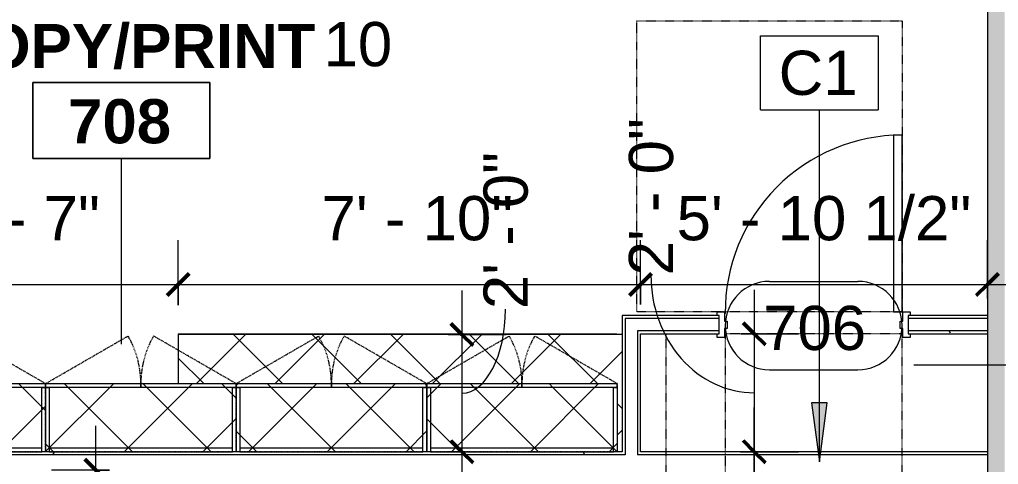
# Model space of a CAD drawing. Header units: inches. Extents: x 920 to 3122, y -545 to 2052.
# Drawn here: x 2003.9 to 2203.1, y 1540.5 to 1631.2 of the extents above; entities that cross this region are included whole.
import ezdxf

# ---------------------------------------------------------------- set-up
doc = ezdxf.new("R2010")
doc.units = ezdxf.units.IN
doc.header["$MEASUREMENT"] = 0
for name, pattern in [('Dash', [0.25, 0.125, -0.125]), ('Hidden', [0.28125, 0.1875, -0.09375]), ('MN - Dash 1_32_', [0.0625, 0.03125, -0.03125])]:
    doc.linetypes.add(name, pattern=pattern)
for name, color, linetype, lineweight in [('A-ANNO-DIMS', 211, 'Continuous', 9), ('A-ANNO-DIMS-96', 211, 'Continuous', 9), ('A-ANNO-KEYN', 231, 'Continuous', 9), ('A-AREA-IDEN', 2, 'Continuous', 9), ('A-DOOR', 31, 'Continuous', 13), ('A-DOOR-IDEN', 31, 'Continuous', 9), ('A-WALL', 113, 'Continuous', 13), ('A-WALL-PATT', 111, 'Continuous', 13), ('G-ANNO-SYMB', 111, 'Continuous', 9), ('I-WALL', 2, 'Continuous', 13), ('Q-CASE', 31, 'Continuous', 9), ('Q-CASE-HDLN', 31, 'Dash', 9)]:
    doc.layers.add(name, color=color, linetype=linetype, lineweight=lineweight)
doc.styles.add('Arial_1', font='arial.ttf', dxfattribs={"height": 9})
doc.styles.add('Swis721 Lt BT', font='swissl.ttf', dxfattribs={"height": 9})
doc.styles.add('Swis721 Lt BT_B', font='', dxfattribs={"height": 9})
doc.styles.get('Swis721 Lt BT_B').set_extended_font_data('Swis721 Lt BT', bold=True)
doc.dimstyles.new('OTJ_-_3_32__Linear__1_2__Tolerance', dxfattribs={"dimscale": 12, "dimtxt": 9.497835, "dimasz": 0.375, "dimexe": 0.75, "dimexo": 0.5, "dimgap": 0.5, "dimtad": 1, "dimdec": 1, "dimrnd": 0.5, "dimzin": 3, "dimdsep": 46, "dimlunit": 4, "dimtxsty": 'Swis721 Lt BT', "dimblk1": 'OBLIQUE', "dimblk2": 'OBLIQUE', "dimsah": 1, "dimcen": 0.09, "dimdle": 0.75, "dimazin": 0, "dimtfac": 1, "dimtdec": 4, "dimtix": 1, "dimtmove": 0, "dimatfit": 3, "dimfxl": 1, "dimtvp": 1, "dimfrac": 2, "dimtolj": 1, "dimtzin": 0, "dimarcsym": 2})
doc.dimstyles.new('OTJ_-_3_32__Linear__1_2__Tolerance_1', dxfattribs={"dimscale": 12, "dimtxt": 9.497835, "dimasz": 0.375, "dimexe": 0.75, "dimexo": 0.5, "dimgap": 0.5, "dimtad": 1, "dimdec": 1, "dimrnd": 0.5, "dimzin": 3, "dimdsep": 46, "dimlunit": 4, "dimtxsty": 'Swis721 Lt BT', "dimblk1": 'OBLIQUE', "dimblk2": 'OBLIQUE', "dimsah": 1, "dimcen": 0.09, "dimdle": 0.75, "dimazin": 0, "dimtfac": 1, "dimtdec": 4, "dimtix": 1, "dimtmove": 1, "dimatfit": 3, "dimfxl": 1, "dimtvp": 1, "dimfrac": 2, "dimtolj": 1, "dimtzin": 0, "dimarcsym": 2})
pattern_1 = [(0, (1071.391, 0), (30.72, 7.68), [1.267, -21.773, 1.267, -21.773, -122.88]), (0, (1071.391, 0), (30.72, 7.68), [-46.08, 1.267, -44.813, 1.267, -21.773, -53.76]), (0, (1071.391, 0), (30.72, 7.68), [-115.2, 1.267, -14.093, 1.267, -37.133]), (120, (1082.911, 3.84), (-22.011075, 22.7643), [1.267, -21.773, 1.267, -21.773, -122.88]), (120, (1082.911, 3.84), (-22.011075, 22.7643), [-46.08, 1.267, -44.813, 1.267, -21.773, -53.76]), (120, (1082.911, 3.84), (-22.011075, 22.7643), [-115.2, 1.267, -14.093, 1.267, -37.133]), (240, (1086.751, 19.2), (-8.708925, -30.4443), [1.267, -21.773, 1.267, -21.773, -122.88]), (240, (1086.751, 19.2), (-8.708925, -30.4443), [-46.08, 1.267, -44.813, 1.267, -21.773, -53.76]), (240, (1086.751, 19.2), (-8.708925, -30.4443), [-115.2, 1.267, -14.093, 1.267, -37.133])]
pattern_2 = [(225, (1020.207, 1540.763), (8.01223, -8.01223), []), (315, (1020.207, 1540.763), (8.01223, 8.01223), [])]
pattern_3 = [(225, (978.573, 1540.763), (8.01223, -8.01223), []), (315, (978.573, 1540.763), (8.01223, 8.01223), [])]
pattern_4 = [(225, (1017.361, 1540.763), (8.01223, -8.01223), []), (315, (1017.361, 1540.763), (8.01223, 8.01223), [])]
pattern_5 = [(225, (939.784, 1540.763), (8.01223, -8.01223), []), (315, (939.784, 1540.763), (8.01223, 8.01223), [])]
pattern_6 = [(225, (1056.15, 1540.763), (8.01223, -8.01223), []), (315, (1056.15, 1540.763), (8.01223, 8.01223), [])]

# ---------------------------------------------------------------- blocks, each defined once
blk = doc.blocks.new('C-Counter Top - ADJ HEIGHT-7833610-Level 07 CONSTRUCTION')
at = {"layer": 'Q-CASE'}
h = blk.add_hatch(dxfattribs=at)
h.set_pattern_fill('FP_3', color=256, style=0, pattern_type=2)
h.set_pattern_definition([(45, (-1012.03, -1543), (-8.01223, 8.01223), []), (135, (-1012.03, -1543), (-8.01223, -8.01223), [])])
h.paths.add_polyline_path([(43.12, 0.13), (43.12, 24), (-47.26, 24), (-47.26, 14), (42.12, 14), (42.12, 0.13)], flags=0)
for p, q in [((43.12, 24), (-47.26, 24)), ((-47.26, 24), (-47.26, 14))]:
    blk.add_line(p, q, dxfattribs=at)
blk = doc.blocks.new('Door - Single - Solid Door-7801207-Level 07 CONSTRUCTION')
at = {"layer": 'A-DOOR', "linetype": 'MN - Dash 1_32_', "lineweight": 9}
for p, q in [((21.99, 49.79), (-14.01, 49.79)), ((-14.01, 49.79), (-14.01, 1.79)), ((21.99, 49.79), (33.99, 49.79)), ((21.99, 1.79), (21.99, 49.79)), ((33.99, 49.79), (33.99, 1.79)), ((-14.01, 1.79), (21.99, 1.79)), ((-14.01, -61.96), (-14.01, -2.71)), ((-14.01, -2.71), (39.99, -2.71)), ((39.99, -2.71), (39.99, -61.96)), ((39.99, -61.96), (-14.01, -61.96))]:
    blk.add_line(p, q, dxfattribs=at)
at = {"layer": 'A-DOOR', "lineweight": 9}
for p, q in [((-15.63, 2.54), (-14.13, 2.54)), ((-15.63, 1.79), (-15.63, 2.54)), ((-14.13, 2.54), (-14.13, 0.66)), ((22.12, 2.54), (23.62, 2.54)), ((22.12, 0.66), (22.12, 2.54)), ((23.62, 2.54), (23.62, 1.79)), ((-14.13, 0.66), (-13.63, 0.66)), ((-13.63, 0.66), (-13.63, -0.84)), ((21.62, 0.66), (22.12, 0.66)), ((21.62, -0.84), (21.62, 0.66)), ((-15.63, -2.71), (-15.63, -1.96)), ((-14.13, -0.84), (-14.13, -2.71)), ((-13.63, -0.84), (-14.13, -0.84)), ((22.12, -0.84), (21.62, -0.84)), ((22.12, -2.71), (22.12, -0.84)), ((23.62, -1.96), (23.62, -2.71)), ((-14.13, -2.71), (-15.63, -2.71)), ((23.62, -2.71), (22.12, -2.71))]:
    blk.add_line(p, q, dxfattribs=at)
at = {"layer": 'A-DOOR'}
for p, q in [((-12.26, -2.71), (-14.01, -2.71)), ((-14.01, -2.71), (-14.01, -38.71)), ((-12.26, -38.71), (-12.26, -2.71)), ((-14.01, -38.71), (-12.26, -38.71))]:
    blk.add_line(p, q, dxfattribs=at)
at = {"layer": 'A-DOOR', "lineweight": 9}
blk.add_arc((-14.01, -2.71), 36, 270, 0.5, dxfattribs=at)
blk = doc.blocks.new('CW Drawers - UB 34_5_h x 24_d - 1 Drawer-7832759-Level 07 CONSTRUCTION')
at = {"layer": 'Q-CASE'}
h = blk.add_hatch(dxfattribs=at)
h.set_pattern_fill('FP_6', color=256, style=0, pattern_type=2)
h.set_pattern_definition([(225, (1038.841, 1540.763), (8.01223, -8.01223), []), (315, (1038.841, 1540.763), (8.01223, 8.01223), [])])
h.paths.add_polyline_path([(2.78, -26.24), (2.78, -26.36), (20.63, -26.36), (20.63, -26.24), (16.18, -26.24)], flags=0)
for p, q in [((2.78, -26.24), (2.78, -26.36)), ((20.63, -26.36), (2.78, -26.36)), ((20.63, -26.36), (20.63, -26.24))]:
    blk.add_line(p, q, dxfattribs=at)
blk = doc.blocks.new('CW Drawers - UB 34_5_h x 24_d - 1 Drawer-7726522-Level 07 CONSTRUCTION')
at = {"layer": 'Q-CASE'}
h = blk.add_hatch(dxfattribs=at)
h.set_pattern_fill('FP_7', color=256, style=0, pattern_type=2)
h.set_pattern_definition([(225, (1056.841, 1540.763), (8.01223, -8.01223), []), (315, (1056.841, 1540.763), (8.01223, 8.01223), [])])
h.paths.add_polyline_path([(2.78, -26.24), (2.78, -26.36), (20.78, -26.36), (20.78, -26.24)], flags=0)
for p, q in [((2.78, -26.24), (2.78, -26.36)), ((20.78, -26.36), (2.78, -26.36)), ((20.78, -26.36), (20.78, -26.24))]:
    blk.add_line(p, q, dxfattribs=at)
blk = doc.blocks.new('CW Cupbd1 - UB 34_5_h x 24_d - 2 Doors - 1 Shelf-7832899-Level 07 CONSTRUCTION')
at = {"layer": 'Q-CASE'}
h = blk.add_hatch(dxfattribs=at)
h.set_pattern_fill('FP_8', color=256, style=0, pattern_type=2)
h.set_pattern_definition(pattern_2)
h.paths.add_polyline_path([(2, -26.24), (2, -26.36), (19.81, -26.36), (19.81, -26.24)], flags=0)
h = blk.add_hatch(dxfattribs=at)
h.set_pattern_fill('FP_8', color=256, style=0, pattern_type=2)
h.set_pattern_definition(pattern_2)
h.paths.add_polyline_path([(24.98, -26.24), (19.81, -26.24), (19.81, -26.36), (37.62, -26.36), (37.62, -26.24)], flags=0)
for p, q in [((2, -26.24), (2, -26.36)), ((19.81, -26.36), (2, -26.36)), ((19.81, -26.36), (19.81, -26.24)), ((19.81, -26.24), (19.81, -26.36)), ((37.62, -26.36), (19.81, -26.36)), ((37.62, -26.36), (37.62, -26.24))]:
    blk.add_line(p, q, dxfattribs=at)
blk = doc.blocks.new('CW Drawers - UB 34_5_h x 24_d - 4 Equal Drawers-7887534-Level 07 CONSTRUCTION')
at = {"layer": 'Q-CASE'}
h = blk.add_hatch(dxfattribs=at)
h.set_pattern_fill('FP_9', color=256, style=0, pattern_type=2)
h.set_pattern_definition([(225, (985.365, 1540.763), (8.01223, -8.01223), []), (315, (985.365, 1540.763), (8.01223, 8.01223), [])])
h.paths.add_polyline_path([(2.78, -26.24), (2.78, -26.36), (20.6, -26.36), (20.6, -26.24)], flags=0)
for p, q in [((2.78, -26.24), (2.78, -26.36)), ((20.6, -26.36), (2.78, -26.36)), ((20.6, -26.36), (20.6, -26.24))]:
    blk.add_line(p, q, dxfattribs=at)
blk = doc.blocks.new('CW Cupbd Ohead - 37_h x 13 7_8_d - 2 Doors - 1 Shelf-7874703-Level 07 CONSTRUCTION')
at = {"layer": 'Q-CASE'}
h = blk.add_hatch(dxfattribs=at)
h.set_pattern_fill('FP_10', color=256, style=0, pattern_type=2)
h.set_pattern_definition(pattern_3)
h.paths.add_polyline_path([(2, -2.36), (2, -15.45), (2.75, -15.45), (2.75, -2.36)], flags=0)
h = blk.add_hatch(dxfattribs=at)
h.set_pattern_fill('FP_10', color=256, style=0, pattern_type=2)
h.set_pattern_definition(pattern_3)
h.paths.add_polyline_path([(13.8, -2.36), (2.75, -2.36), (2.75, -3.11), (40.03, -3.11), (40.03, -2.36), (24.71, -2.36)], flags=0)
h = blk.add_hatch(dxfattribs=at)
h.set_pattern_fill('FP_10', color=256, style=0, pattern_type=2)
h.set_pattern_definition(pattern_3)
h.paths.add_polyline_path([(13.8, -3.11), (2.75, -3.11), (2.75, -15.45), (40.03, -15.45), (40.03, -3.11), (21.39, -3.11)], flags=0)
h = blk.add_hatch(dxfattribs=at)
h.set_pattern_fill('FP_10', color=256, style=0, pattern_type=2)
h.set_pattern_definition(pattern_3)
h.paths.add_polyline_path([(40.03, -2.36), (40.03, -15.45), (40.78, -15.45), (40.78, -2.36)], flags=0)
h = blk.add_hatch(dxfattribs=at)
h.set_pattern_fill('FP_10', color=256, style=0, pattern_type=2)
h.set_pattern_definition(pattern_3)
h.paths.add_polyline_path([(2, -15.45), (2, -16.24), (21.39, -16.24), (21.39, -15.45), (2.75, -15.45)], flags=0)
h = blk.add_hatch(dxfattribs=at)
h.set_pattern_fill('FP_10', color=256, style=0, pattern_type=2)
h.set_pattern_definition(pattern_3)
h.paths.add_polyline_path([(40.78, -15.45), (21.39, -15.45), (21.39, -16.24), (40.78, -16.24)], flags=0)
for p, q in [((2, -2.36), (2.75, -2.36)), ((2, -15.45), (2, -2.36)), ((2.75, -2.36), (2.75, -15.45)), ((40.03, -2.36), (2.75, -2.36)), ((2.75, -3.11), (40.03, -3.11)), ((40.03, -2.36), (40.78, -2.36)), ((40.03, -15.45), (40.03, -2.36)), ((40.78, -15.45), (40.78, -2.36)), ((2, -15.45), (21.39, -15.45)), ((2, -15.45), (2, -16.24)), ((2.75, -15.45), (2, -15.45)), ((21.39, -16.24), (21.39, -15.45)), ((21.39, -15.45), (40.78, -15.45)), ((21.39, -15.45), (21.39, -16.24)), ((40.78, -15.45), (40.03, -15.45)), ((40.78, -16.24), (40.78, -15.45)), ((21.39, -16.24), (2, -16.24)), ((40.78, -16.24), (21.39, -16.24))]:
    blk.add_line(p, q, dxfattribs=at)
at = {"layer": 'Q-CASE', "linetype": 'Hidden'}
for p, q in [((2, -16.24), (18.79, -25.93)), ((40.78, -16.24), (23.99, -25.93))]:
    blk.add_line(p, q, dxfattribs=at)
for centre, start, end in [((2, -16.24), 330, 0.5), ((40.78, -16.24), 179.5, 210)]:
    blk.add_arc(centre, 19.39, start, end, dxfattribs=at)
at = {"layer": 'Q-CASE-HDLN'}
for p, q in [((2, -16.24), (2, -2.36)), ((2, -2.36), (40.78, -2.36)), ((40.78, -2.36), (40.78, -16.24)), ((40.78, -16.24), (2, -16.24))]:
    blk.add_line(p, q, dxfattribs=at)
blk = doc.blocks.new('CW Cupbd Ohead - 37_h x 13 7_8_d - 2 Doors - 1 Shelf-V2-Level 07 CONSTRUCTION')
at = {"layer": 'Q-CASE'}
h = blk.add_hatch(dxfattribs=at)
h.set_pattern_fill('FP_11', color=256, style=0, pattern_type=2)
h.set_pattern_definition(pattern_4)
h.paths.add_polyline_path([(2, -2.36), (2, -15.45), (2.75, -15.45), (2.75, -2.36)], flags=0)
h = blk.add_hatch(dxfattribs=at)
h.set_pattern_fill('FP_11', color=256, style=0, pattern_type=2)
h.set_pattern_definition(pattern_4)
h.paths.add_polyline_path([(40.03, -2.36), (2.75, -2.36), (2.75, -3.11), (40.03, -3.11)], flags=0)
h = blk.add_hatch(dxfattribs=at)
h.set_pattern_fill('FP_11', color=256, style=0, pattern_type=2)
h.set_pattern_definition(pattern_4)
h.paths.add_polyline_path([(22.14, -3.11), (2.75, -3.11), (2.75, -15.45), (40.03, -15.45), (40.03, -3.11)], flags=0)
h = blk.add_hatch(dxfattribs=at)
h.set_pattern_fill('FP_11', color=256, style=0, pattern_type=2)
h.set_pattern_definition(pattern_4)
h.paths.add_polyline_path([(40.03, -2.36), (40.03, -15.45), (40.78, -15.45), (40.78, -2.36)], flags=0)
h = blk.add_hatch(dxfattribs=at)
h.set_pattern_fill('FP_11', color=256, style=0, pattern_type=2)
h.set_pattern_definition(pattern_4)
h.paths.add_polyline_path([(2, -15.45), (2, -16.24), (21.39, -16.24), (21.39, -15.45), (2.75, -15.45)], flags=0)
h = blk.add_hatch(dxfattribs=at)
h.set_pattern_fill('FP_11', color=256, style=0, pattern_type=2)
h.set_pattern_definition(pattern_4)
h.paths.add_polyline_path([(40.78, -15.45), (21.39, -15.45), (21.39, -16.24), (40.78, -16.24)], flags=0)
for p, q in [((2, -2.36), (2.75, -2.36)), ((2, -15.45), (2, -2.36)), ((2.75, -2.36), (2.75, -15.45)), ((40.03, -2.36), (2.75, -2.36)), ((2.75, -3.11), (40.03, -3.11)), ((40.03, -2.36), (40.78, -2.36)), ((40.03, -15.45), (40.03, -2.36)), ((40.78, -15.45), (40.78, -2.36)), ((2, -15.45), (21.39, -15.45)), ((2, -15.45), (2, -16.24)), ((2.75, -15.45), (2, -15.45)), ((21.39, -16.24), (21.39, -15.45)), ((21.39, -15.45), (40.78, -15.45)), ((21.39, -15.45), (21.39, -16.24)), ((40.78, -15.45), (40.03, -15.45)), ((40.78, -16.24), (40.78, -15.45)), ((21.39, -16.24), (2, -16.24)), ((40.78, -16.24), (21.39, -16.24))]:
    blk.add_line(p, q, dxfattribs=at)
at = {"layer": 'Q-CASE', "linetype": 'Hidden'}
for p, q in [((2, -16.24), (18.79, -25.93)), ((40.78, -16.24), (23.99, -25.93))]:
    blk.add_line(p, q, dxfattribs=at)
for centre, start, end in [((2, -16.24), 330, 0.5), ((40.78, -16.24), 179.5, 210)]:
    blk.add_arc(centre, 19.39, start, end, dxfattribs=at)
at = {"layer": 'Q-CASE-HDLN'}
for p, q in [((2, -16.24), (2, -2.36)), ((2, -2.36), (40.78, -2.36)), ((40.78, -2.36), (40.78, -16.24)), ((40.78, -16.24), (2, -16.24))]:
    blk.add_line(p, q, dxfattribs=at)
blk = doc.blocks.new('CW Cupbd Ohead - 37_h x 13 7_8_d - 2 Doors - 1 Shelf-V3-Level 07 CONSTRUCTION')
at = {"layer": 'Q-CASE'}
h = blk.add_hatch(dxfattribs=at)
h.set_pattern_fill('FP_12', color=256, style=0, pattern_type=2)
h.set_pattern_definition(pattern_5)
h.paths.add_polyline_path([(2, -2.36), (2, -15.45), (2.75, -15.45), (2.75, -2.36)], flags=0)
h = blk.add_hatch(dxfattribs=at)
h.set_pattern_fill('FP_12', color=256, style=0, pattern_type=2)
h.set_pattern_definition(pattern_5)
h.paths.add_polyline_path([(40.03, -2.36), (2.75, -2.36), (2.75, -3.11), (40.03, -3.11)], flags=0)
h = blk.add_hatch(dxfattribs=at)
h.set_pattern_fill('FP_12', color=256, style=0, pattern_type=2)
h.set_pattern_definition(pattern_5)
h.paths.add_polyline_path([(21.39, -3.11), (2.75, -3.11), (2.75, -15.45), (40.03, -15.45), (40.03, -3.11)], flags=0)
h = blk.add_hatch(dxfattribs=at)
h.set_pattern_fill('FP_12', color=256, style=0, pattern_type=2)
h.set_pattern_definition(pattern_5)
h.paths.add_polyline_path([(40.78, -2.36), (40.03, -2.36), (40.03, -15.45), (40.78, -15.45), (40.78, -3.11)], flags=0)
h = blk.add_hatch(dxfattribs=at)
h.set_pattern_fill('FP_12', color=256, style=0, pattern_type=2)
h.set_pattern_definition(pattern_5)
h.paths.add_polyline_path([(2, -15.45), (2, -16.24), (21.39, -16.24), (21.39, -15.45), (2.75, -15.45)], flags=0)
h = blk.add_hatch(dxfattribs=at)
h.set_pattern_fill('FP_12', color=256, style=0, pattern_type=2)
h.set_pattern_definition(pattern_5)
h.paths.add_polyline_path([(40.78, -15.45), (21.39, -15.45), (21.39, -16.24), (40.78, -16.24)], flags=0)
for p, q in [((2, -2.36), (2.75, -2.36)), ((2, -15.45), (2, -2.36)), ((2.75, -2.36), (2.75, -15.45)), ((40.03, -2.36), (2.75, -2.36)), ((2.75, -3.11), (40.03, -3.11)), ((40.03, -2.36), (40.78, -2.36)), ((40.03, -15.45), (40.03, -2.36)), ((40.78, -15.45), (40.78, -2.36)), ((2, -15.45), (21.39, -15.45)), ((2, -15.45), (2, -16.24)), ((2.75, -15.45), (2, -15.45)), ((21.39, -16.24), (21.39, -15.45)), ((21.39, -15.45), (40.78, -15.45)), ((21.39, -15.45), (21.39, -16.24)), ((40.78, -15.45), (40.03, -15.45)), ((40.78, -16.24), (40.78, -15.45)), ((21.39, -16.24), (2, -16.24)), ((40.78, -16.24), (21.39, -16.24))]:
    blk.add_line(p, q, dxfattribs=at)
at = {"layer": 'Q-CASE', "linetype": 'Hidden'}
for p, q in [((2, -16.24), (18.79, -25.93)), ((40.78, -16.24), (23.99, -25.93))]:
    blk.add_line(p, q, dxfattribs=at)
for centre, start, end in [((2, -16.24), 330, 0.5), ((40.78, -16.24), 179.5, 210)]:
    blk.add_arc(centre, 19.39, start, end, dxfattribs=at)
at = {"layer": 'Q-CASE-HDLN'}
for p, q in [((2, -16.24), (2, -2.36)), ((2, -2.36), (40.78, -2.36)), ((40.78, -2.36), (40.78, -16.24)), ((40.78, -16.24), (2, -16.24))]:
    blk.add_line(p, q, dxfattribs=at)
blk = doc.blocks.new('CW Cupbd Ohead - 37_h x 13 7_8_d - 2 Doors - 1 Shelf-V4-Level 07 CONSTRUCTION')
at = {"layer": 'Q-CASE'}
h = blk.add_hatch(dxfattribs=at)
h.set_pattern_fill('FP_13', color=256, style=0, pattern_type=2)
h.set_pattern_definition(pattern_6)
h.paths.add_polyline_path([(2.75, -2.36), (2, -2.36), (2, -15.45), (2.75, -15.45), (2.75, -3.11)], flags=0)
h = blk.add_hatch(dxfattribs=at)
h.set_pattern_fill('FP_13', color=256, style=0, pattern_type=2)
h.set_pattern_definition(pattern_6)
h.paths.add_polyline_path([(33.49, -2.36), (2.75, -2.36), (2.75, -3.11), (40.03, -3.11), (40.03, -2.36)], flags=0)
h = blk.add_hatch(dxfattribs=at)
h.set_pattern_fill('FP_13', color=256, style=0, pattern_type=2)
h.set_pattern_definition(pattern_6)
h.paths.add_polyline_path([(33.49, -3.11), (2.75, -3.11), (2.75, -15.45), (40.03, -15.45), (40.03, -3.11)], flags=0)
h = blk.add_hatch(dxfattribs=at)
h.set_pattern_fill('FP_13', color=256, style=0, pattern_type=2)
h.set_pattern_definition(pattern_6)
h.paths.add_polyline_path([(40.03, -2.36), (40.03, -15.45), (40.78, -15.45), (40.78, -2.36)], flags=0)
h = blk.add_hatch(dxfattribs=at)
h.set_pattern_fill('FP_13', color=256, style=0, pattern_type=2)
h.set_pattern_definition(pattern_6)
h.paths.add_polyline_path([(2, -15.45), (2, -16.24), (21.39, -16.24), (21.39, -15.45), (2.75, -15.45)], flags=0)
h = blk.add_hatch(dxfattribs=at)
h.set_pattern_fill('FP_13', color=256, style=0, pattern_type=2)
h.set_pattern_definition(pattern_6)
h.paths.add_polyline_path([(40.78, -15.45), (21.39, -15.45), (21.39, -16.24), (40.78, -16.24)], flags=0)
for p, q in [((2, -2.36), (2.75, -2.36)), ((2, -15.45), (2, -2.36)), ((2.75, -2.36), (2.75, -15.45)), ((40.03, -2.36), (2.75, -2.36)), ((2.75, -3.11), (40.03, -3.11)), ((40.03, -2.36), (40.78, -2.36)), ((40.03, -15.45), (40.03, -2.36)), ((40.78, -15.45), (40.78, -2.36)), ((2, -15.45), (21.39, -15.45)), ((2, -15.45), (2, -16.24)), ((2.75, -15.45), (2, -15.45)), ((21.39, -16.24), (21.39, -15.45)), ((21.39, -15.45), (40.78, -15.45)), ((21.39, -15.45), (21.39, -16.24)), ((40.78, -15.45), (40.03, -15.45)), ((40.78, -16.24), (40.78, -15.45)), ((21.39, -16.24), (2, -16.24)), ((40.78, -16.24), (21.39, -16.24))]:
    blk.add_line(p, q, dxfattribs=at)
at = {"layer": 'Q-CASE', "linetype": 'Hidden'}
for p, q in [((2, -16.24), (18.79, -25.93)), ((40.78, -16.24), (23.99, -25.93))]:
    blk.add_line(p, q, dxfattribs=at)
for centre, start, end in [((2, -16.24), 330, 0.5), ((40.78, -16.24), 179.5, 210)]:
    blk.add_arc(centre, 19.39, start, end, dxfattribs=at)
at = {"layer": 'Q-CASE-HDLN'}
for p, q in [((2, -16.24), (2, -2.36)), ((2, -2.36), (40.78, -2.36)), ((40.78, -2.36), (40.78, -16.24)), ((40.78, -16.24), (2, -16.24))]:
    blk.add_line(p, q, dxfattribs=at)
blk = doc.blocks.new('DIMBLOCK3-Level 07 CONSTRUCTION')
at = {"layer": 'A-ANNO-DIMS-96', "transparency": 16777216}
for p, q in [((2093.94, 1576), (2093.94, 1534.13)), ((2091.12, 1567), (2102.94, 1567)), ((2093.94, 1567), (2091.12, 1567)), ((2091.12, 1543.13), (2102.94, 1543.13)), ((2093.94, 1543.13), (2091.12, 1543.13))]:
    blk.add_line(p, q, dxfattribs=at)
at = {"layer": 'A-ANNO-DIMS-96', "lineweight": 50, "transparency": 16777216}
for p, q in [((2093.94, 1567), (2091.69, 1569.25)), ((2093.94, 1567), (2096.19, 1564.75)), ((2093.94, 1543.13), (2091.69, 1545.38)), ((2093.94, 1543.13), (2096.19, 1540.88))]:
    blk.add_line(p, q, dxfattribs=at)
at = {"layer": 'A-ANNO-DIMS-96', "transparency": 16777216}
blk.add_ellipse((2093.94, 1572.17), major_axis=(0, 17.11), ratio=0.517896, start_param=3.141593, end_param=4.712389, dxfattribs=at)
at = {"layer": 'A-ANNO-DIMS-96', "color": 0, "transparency": 16777216, "insert": (2098.32, 1572.17), "char_height": 9, "width": 34.9159, "attachment_point": 1, "rotation": 90, "line_spacing_factor": 1.005062, "style": 'Swis721 Lt BT'}
blk.add_mtext('2\' - 0"', dxfattribs=at)
blk = doc.blocks.new('_Oblique')
at = {"color": 0, "linetype": 'ByBlock', "lineweight": -2}
blk.add_line((-0.5, -0.5), (0.5, 0.5), dxfattribs=at)
blk = doc.blocks.new('DIMBLOCK4-Level 07 CONSTRUCTION')
at = {"layer": 'A-ANNO-DIMS-96', "transparency": 16777216}
for p, q in [((1969.39, 1576.88), (1969.39, 1586.19)), ((2036.16, 1573), (2036.16, 1586.19)), ((1960.39, 1577.19), (2045.16, 1577.19)), ((1969.39, 1577.19), (1969.39, 1576.88)), ((2036.16, 1577.19), (2036.16, 1573))]:
    blk.add_line(p, q, dxfattribs=at)
at = {"layer": 'A-ANNO-DIMS-96', "lineweight": 50, "transparency": 16777216}
for p, q in [((1969.39, 1577.19), (1971.64, 1579.44)), ((2036.16, 1577.19), (2038.41, 1579.44)), ((1969.39, 1577.19), (1967.14, 1574.94)), ((2036.16, 1577.19), (2033.91, 1574.94))]:
    blk.add_line(p, q, dxfattribs=at)
at = {"layer": 'A-ANNO-DIMS-96', "color": 0, "transparency": 16777216, "insert": (1988.23, 1595.2), "char_height": 9, "width": 34.9159, "attachment_point": 1, "line_spacing_factor": 1.005062, "style": 'Swis721 Lt BT'}
blk.add_mtext('5\' - 7"', dxfattribs=at)
blk = doc.blocks.new('DIMBLOCK9-Level 07 CONSTRUCTION')
at = {"layer": 'A-ANNO-DIMS-96', "transparency": 16777216}
for p, q in [((2153.45, 1389), (2153.45, 1552.13)), ((2156.26, 1543.13), (2144.45, 1543.13)), ((2153.45, 1543.13), (2156.26, 1543.13)), ((2156.26, 1398), (2144.45, 1398)), ((2153.45, 1398), (2156.26, 1398))]:
    blk.add_line(p, q, dxfattribs=at)
at = {"layer": 'A-ANNO-DIMS-96', "lineweight": 50, "transparency": 16777216}
for p, q in [((2153.45, 1543.13), (2151.2, 1545.38)), ((2153.45, 1543.13), (2155.7, 1540.88)), ((2153.45, 1398), (2151.2, 1400.25)), ((2153.45, 1398), (2155.7, 1395.75))]:
    blk.add_line(p, q, dxfattribs=at)
at = {"layer": 'A-ANNO-DIMS-96', "color": 0, "transparency": 16777216, "insert": (2135.43, 1452.7), "char_height": 9, "width": 42.8759, "attachment_point": 1, "rotation": 90, "line_spacing_factor": 1.005062, "style": 'Swis721 Lt BT'}
blk.add_mtext('12\' - 1"', dxfattribs=at)
blk = doc.blocks.new('Room Tag - Room Name and Number-3379422-Level 07 CONSTRUCTION')
at = {"layer": 'A-AREA-IDEN'}
for p, q in [((-0.1881, -0.1636), (-0.1881, -0.0018)), ((-0.1881, -0.0018), (0.1869, -0.0018)), ((0.1869, -0.0018), (-0.1881, -0.0018)), ((-0.1881, -0.0018), (-0.1881, -0.1636)), ((0.1869, -0.0018), (0.1869, -0.1636)), ((0.1869, -0.1636), (0.1869, -0.0018)), ((0.1869, -0.1636), (-0.1881, -0.1636)), ((-0.1881, -0.1636), (0.1869, -0.1636))]:
    blk.add_line(p, q, dxfattribs=at)
blk = doc.blocks.new('Keynote Tag - Keynote Number - Boxed-135510-Level 07 CONSTRUCTION')
at = {"layer": 'A-ANNO-KEYN'}
for p, q in [((-0.125, -0.0792), (-0.125, 0.0781)), ((-0.125, 0.0781), (0.125, 0.0781)), ((0.125, 0.0781), (0.125, -0.0792)), ((-0.125, -0.0792), (0.125, -0.0792))]:
    blk.add_line(p, q, dxfattribs=at)
blk = doc.blocks.new('Door Tag - Door Tag-41184-Level 07 CONSTRUCTION')
at = {"layer": 'A-DOOR-IDEN'}
for p, q in [((-0.09375, 0.09375), (0.09375, 0.09375)), ((-0.09375, -0.09375), (0.09375, -0.09375))]:
    blk.add_line(p, q, dxfattribs=at)
for centre, start, end in [((-0.09375, 0), 90, 270), ((0.09375, 0), 270, 90)]:
    blk.add_arc(centre, 0.09375, start, end, dxfattribs=at)
blk = doc.blocks.new('DIMBLOCK16-Level 07 CONSTRUCTION')
at = {"layer": 'A-ANNO-DIMS-96', "transparency": 16777216}
for p, q in [((2153.45, 1576.12), (2153.45, 1534.13)), ((2150.63, 1567.12), (2162.45, 1567.12)), ((2153.45, 1567.12), (2150.63, 1567.12)), ((2150.63, 1543.13), (2162.45, 1543.13)), ((2153.45, 1543.13), (2150.63, 1543.13))]:
    blk.add_line(p, q, dxfattribs=at)
at = {"layer": 'A-ANNO-DIMS-96', "lineweight": 50, "transparency": 16777216}
for p, q in [((2153.45, 1567.12), (2151.2, 1569.37)), ((2153.45, 1567.12), (2155.7, 1564.87)), ((2153.45, 1543.13), (2151.2, 1545.38)), ((2153.45, 1543.13), (2155.7, 1540.88))]:
    blk.add_line(p, q, dxfattribs=at)
at = {"layer": 'A-ANNO-DIMS-96', "transparency": 16777216}
blk.add_ellipse((2153.45, 1579.06), major_axis=(0, 23.93), ratio=0.879885, start_param=1.570796, end_param=3.141593, dxfattribs=at)
at = {"layer": 'A-ANNO-DIMS-96', "color": 0, "transparency": 16777216, "insert": (2127.91, 1579.06), "char_height": 9, "width": 34.9159, "attachment_point": 1, "rotation": 90, "line_spacing_factor": 1.005062, "style": 'Swis721 Lt BT'}
blk.add_mtext('2\' - 0"', dxfattribs=at)
blk = doc.blocks.new('DIMBLOCK19-Level 07 CONSTRUCTION')
at = {"layer": 'A-ANNO-DIMS-96', "transparency": 16777216}
for p, q in [((2036.16, 1573), (2036.16, 1586.19)), ((2130.3, 1573.13), (2130.3, 1586.19)), ((2027.16, 1577.19), (2130.3, 1577.19)), ((2036.16, 1577.19), (2036.16, 1573)), ((2130.3, 1577.19), (2130.3, 1573.13))]:
    blk.add_line(p, q, dxfattribs=at)
at = {"layer": 'A-ANNO-DIMS-96', "lineweight": 50, "transparency": 16777216}
for p, q in [((2036.16, 1577.19), (2038.41, 1579.44)), ((2130.3, 1577.19), (2132.55, 1579.44)), ((2036.16, 1577.19), (2033.91, 1574.94)), ((2130.3, 1577.19), (2128.05, 1574.94))]:
    blk.add_line(p, q, dxfattribs=at)
at = {"layer": 'A-ANNO-DIMS-96', "color": 0, "transparency": 16777216, "insert": (2065.36, 1595.2), "char_height": 9, "width": 42.8759, "attachment_point": 1, "line_spacing_factor": 1.005062, "style": 'Swis721 Lt BT'}
blk.add_mtext('7\' - 10"', dxfattribs=at)
blk = doc.blocks.new('DIMBLOCK20-Level 07 CONSTRUCTION')
at = {"layer": 'A-ANNO-DIMS-96', "transparency": 16777216}
for p, q in [((2130.3, 1573.13), (2130.3, 1586.19)), ((2200.89, 1574.37), (2200.89, 1586.19)), ((2130.3, 1577.19), (2209.89, 1577.19)), ((2130.3, 1577.19), (2130.3, 1573.13)), ((2200.89, 1577.19), (2200.89, 1574.37))]:
    blk.add_line(p, q, dxfattribs=at)
at = {"layer": 'A-ANNO-DIMS-96', "lineweight": 50, "transparency": 16777216}
for p, q in [((2130.3, 1577.19), (2132.55, 1579.44)), ((2200.89, 1577.19), (2203.14, 1579.44)), ((2130.3, 1577.19), (2128.05, 1574.94)), ((2200.89, 1577.19), (2198.64, 1574.94))]:
    blk.add_line(p, q, dxfattribs=at)
at = {"layer": 'A-ANNO-DIMS-96', "color": 0, "transparency": 16777216, "insert": (2137.63, 1595.2), "char_height": 9, "width": 67.118, "attachment_point": 1, "line_spacing_factor": 1.005062, "style": 'Swis721 Lt BT'}
blk.add_mtext('5\' - 10 1/2"', dxfattribs=at)
blk = doc.blocks.new('DIMBLOCK24-Level 07 CONSTRUCTION')
at = {"layer": 'A-ANNO-DIMS-96', "transparency": 16777216}
for p, q in [((2019.4, 1427.88), (2019.4, 1548.38)), ((2022.22, 1539.38), (2010.4, 1539.38)), ((2019.4, 1539.38), (2022.22, 1539.38)), ((2019.25, 1436.88), (2028.4, 1436.88)), ((2019.4, 1436.88), (2019.25, 1436.88))]:
    blk.add_line(p, q, dxfattribs=at)
at = {"layer": 'A-ANNO-DIMS-96', "lineweight": 50, "transparency": 16777216}
for p, q in [((2019.4, 1539.38), (2017.15, 1541.63)), ((2019.4, 1539.38), (2021.65, 1537.13)), ((2019.4, 1436.88), (2017.15, 1439.13)), ((2019.4, 1436.88), (2021.65, 1434.63))]:
    blk.add_line(p, q, dxfattribs=at)
at = {"layer": 'A-ANNO-DIMS-96', "color": 0, "transparency": 16777216, "insert": (2001.38, 1463.48), "char_height": 9, "width": 59.1579, "attachment_point": 1, "rotation": 90, "line_spacing_factor": 1.005062, "style": 'Swis721 Lt BT'}
blk.add_mtext('8\' - 6 1/2"', dxfattribs=at)

msp = doc.modelspace()

# ---------------------------------------------------------------- hatches: boundary and pattern name
at = {"layer": 'A-ANNO-KEYN'}
msp.add_hatch(color=256, dxfattribs=at).paths.add_polyline_path([(2166.6916, 1541.075), (2168.2714, 1553.075), (2165.1117, 1553.075)], flags=0)
at = {"layer": 'A-WALL-PATT', "lineweight": 9}
msp.add_hatch(color=7, dxfattribs=at).paths.add_polyline_path([(2200.8907, 1305.7804), (2204.3907, 1305.7804), (2204.3907, 1765.0841), (2202.8907, 1765.0841), (2202.8907, 1763.0841), (2202.3907, 1763.5841), (2202.3907, 1765.0841), (2200.8907, 1765.0841), (2200.8907, 1340.7275)], flags=0)
h = msp.add_hatch(dxfattribs=at)
h.set_pattern_fill('FP_2', color=256, style=0, pattern_type=2)
h.set_pattern_definition(pattern_1)
h.paths.add_polyline_path([(2200.8794, 1567.125), (2200.8907, 1567.125), (2200.8907, 1567.75), (2184.7806, 1567.75), (2184.7806, 1567.125), (2193.6705, 1567.125)], flags=0)
h.paths.add_polyline_path([(2130.2955, 1567.125), (2146.2806, 1567.125), (2146.2806, 1567.75), (2130.2955, 1567.75)], flags=0)
h = msp.add_hatch(dxfattribs=at)
h.set_pattern_fill('FP_2', color=256, style=0, pattern_type=2)
h.set_pattern_definition(pattern_1)
h.paths.add_polyline_path([(2193.6705, 1542.5), (2200.8907, 1542.5), (2200.8792, 1543.125), (2129.6705, 1543.125), (2129.6705, 1542.5), (2181.1336, 1542.5)], flags=0)
h.paths.add_polyline_path([(1971.1407, 1542.5), (2127.1705, 1542.5), (2127.1705, 1543.125), (1968.7657, 1543.125), (1968.7657, 1542.5)], flags=0)

# ---------------------------------------------------------------- linework, layer by layer
at = {"layer": 'A-ANNO-KEYN'}
for p, q in [((2166.6916, 1541.075), (2166.6916, 1612.7487)), ((2168.2714, 1553.075), (2165.1117, 1553.075)), ((2165.1117, 1553.075), (2166.6916, 1541.075)), ((2166.6916, 1541.075), (2168.2714, 1553.075))]:
    msp.add_line(p, q, dxfattribs=at)
at = {"layer": 'A-AREA-IDEN'}
for p, q in [((2024.6652, 1565.0068), (2024.6652, 1602.8398)), ((2185.9121, 1560.8237), (2210.8603, 1560.8426))]:
    msp.add_line(p, q, dxfattribs=at)
at = {"layer": 'A-WALL'}
for p, q in [((2127.1705, 1570.25), (2127.1705, 1542.5)), ((2146.2806, 1570.25), (2127.1705, 1570.25)), ((2200.8907, 1570.25), (2184.7806, 1570.25)), ((2129.6705, 1567.75), (2129.6705, 1542.5)), ((2146.2806, 1567.75), (2129.6705, 1567.75)), ((2200.8907, 1567.75), (2184.7806, 1567.75)), ((2127.1705, 1542.5), (1968.7657, 1542.5)), ((2200.8907, 1542.5), (2129.6705, 1542.5))]:
    msp.add_line(p, q, dxfattribs=at)
at = {"layer": 'I-WALL', "color": 8, "lineweight": 20}
msp.add_line((2200.8907, 1765.0841), (2200.8907, 1305.7804), dxfattribs=at)
at = {"layer": 'I-WALL'}
for p, q in [((2126.5455, 1570.875), (2126.5455, 1543.125)), ((2146.2806, 1570.875), (2126.5455, 1570.875)), ((2146.2806, 1567.125), (2146.2806, 1570.875)), ((2200.8907, 1570.875), (2184.7806, 1570.875)), ((2184.7806, 1570.875), (2184.7806, 1567.125)), ((2130.2955, 1543.125), (2130.2955, 1567.125)), ((2130.2955, 1567.125), (2146.2806, 1567.125)), ((2184.7806, 1567.125), (2200.8907, 1567.125)), ((2126.5455, 1543.125), (2125.5455, 1543.125)), ((2200.8907, 1543.125), (2130.2955, 1543.125))]:
    msp.add_line(p, q, dxfattribs=at)

# ---------------------------------------------------------------- block references
at = {"layer": 'A-ANNO-KEYN', "xscale": 95.99999999999994, "yscale": 95.99999999999994, "zscale": 95.99999999999994}
msp.add_blockref('Keynote Tag - Keynote Number - Boxed-135510-Level 07 CONSTRUCTION', (2166.6916, 1620.3562), dxfattribs=at)
at = {"layer": 'A-AREA-IDEN', "xscale": 95.99999999999994, "yscale": 95.99999999999994, "zscale": 95.99999999999994}
msp.add_blockref('Room Tag - Room Name and Number-3379422-Level 07 CONSTRUCTION', (2024.6545, 1618.5428), dxfattribs=at)
at = {"layer": 'A-DOOR', "rotation": 180}
msp.add_blockref('Door - Single - Solid Door-7801207-Level 07 CONSTRUCTION', (2169.5247, 1568.9112), dxfattribs=at)
at = {"layer": 'A-DOOR-IDEN', "xscale": 95.99999999999994, "yscale": 95.99999999999994, "zscale": 95.99999999999994}
msp.add_blockref('Door Tag - Door Tag-41184-Level 07 CONSTRUCTION', (2165.5306, 1568.8225), dxfattribs=at)
at = {"layer": 'Q-CASE', "rotation": 180}
for name, p in [('CW Cupbd Ohead - 37_h x 13 7_8_d - 2 Doors - 1 Shelf-V3-Level 07 CONSTRUCTION', (2011.1748, 1540.7628)), ('CW Cupbd Ohead - 37_h x 13 7_8_d - 2 Doors - 1 Shelf-7874703-Level 07 CONSTRUCTION', (2049.9635, 1540.7628)), ('CW Drawers - UB 34_5_h x 24_d - 4 Equal Drawers-7887534-Level 07 CONSTRUCTION', (2056.7559, 1540.7628)), ('CW Cupbd Ohead - 37_h x 13 7_8_d - 2 Doors - 1 Shelf-V2-Level 07 CONSTRUCTION', (2088.7522, 1540.7628)), ('CW Cupbd1 - UB 34_5_h x 24_d - 2 Doors - 1 Shelf-7832899-Level 07 CONSTRUCTION', (2091.5975, 1540.7628)), ('CW Cupbd Ohead - 37_h x 13 7_8_d - 2 Doors - 1 Shelf-V4-Level 07 CONSTRUCTION', (2127.5409, 1540.7628)), ('CW Drawers - UB 34_5_h x 24_d - 1 Drawer-7832759-Level 07 CONSTRUCTION', (2110.2316, 1540.7628)), ('CW Drawers - UB 34_5_h x 24_d - 1 Drawer-7726522-Level 07 CONSTRUCTION', (2128.2316, 1540.7628))]:
    msp.add_blockref(name, p, dxfattribs=at)
at = {"layer": 'Q-CASE'}
msp.add_blockref('C-Counter Top - ADJ HEIGHT-7833610-Level 07 CONSTRUCTION', (2083.4209, 1543), dxfattribs=at)

# ---------------------------------------------------------------- texts
at = {"layer": 'A-ANNO-KEYN', "insert": (2158.4058, 1624.8081), "char_height": 9, "width": 19.695, "attachment_point": 1, "style": 'Arial_1'}
msp.add_mtext('C1', dxfattribs=at)
at = {"layer": 'A-AREA-IDEN', "char_height": 9, "attachment_point": 1, "style": 'Swis721 Lt BT_B'}
for s, insert, width in [('COPY/PRINT', (1987.2857, 1630.2592), 90.294), ('708', (2013.7587, 1614.9406), 25.452)]:
    msp.add_mtext(s, dxfattribs=dict(at, insert=insert, width=width))
at = {"layer": 'A-DOOR-IDEN', "insert": (2155.2279, 1572.8443), "char_height": 9, "width": 24.543, "attachment_point": 1, "style": 'Swis721 Lt BT'}
msp.add_mtext('706', dxfattribs=at)
at = {"layer": 'G-ANNO-SYMB', "insert": (2065.7661, 1630.6519), "char_height": 9, "width": 16.362, "attachment_point": 1, "style": 'Swis721 Lt BT'}
msp.add_mtext('10', dxfattribs=at)

# ---------------------------------------------------------------- dimensions: what is measured, and where the dimension line sits
at = {"layer": 'A-ANNO-DIMS'}
for base, p1, p2, override, picture, middle in [((2153.4461, 1543.125), (2156.6281, 1567.125), (2156.6281, 1543.125), {"dimpost": '<>', "dimfxl": 24}, 'DIMBLOCK16-Level 07 CONSTRUCTION', (2133.9098, 1596.5169)), ((2093.9397, 1543.125), (2097.1217, 1567), (2097.1217, 1543.125), {"dimpost": '<>', "dimfxl": 23.875}, 'DIMBLOCK3-Level 07 CONSTRUCTION', (2104.3229, 1589.6288))]:
    dim = msp.add_linear_dim(base=base, p1=p1, p2=p2, angle=90, dimstyle='OTJ_-_3_32__Linear__1_2__Tolerance_1', override=override, dxfattribs=at)
    dim.commit()
    dim.dimension.update_dxf_attribs({"geometry": picture, "text_midpoint": middle, "dimtype": 128, "text_rotation": 90})
for base, p1, p2, override, picture, middle in [((2036.1586, 1577.1871), (1969.3907, 1570.875), (2036.1586, 1567), {"dimpost": '<>', "dimfxl": 66.880214}, 'DIMBLOCK4-Level 07 CONSTRUCTION', (2002.7747, 1587.8124)), ((2130.2955, 1577.1871), (2036.1586, 1567), (2130.2955, 1567.125), {"dimpost": '<>', "dimfxl": 94.136964}, 'DIMBLOCK19-Level 07 CONSTRUCTION', (2083.227, 1587.8124)), ((2200.8907, 1577.1871), (2130.2955, 1567.125), (2200.8907, 1580.3691), {"dimpost": '<>', "dimfxl": 71.82685}, 'DIMBLOCK20-Level 07 CONSTRUCTION', (2165.5931, 1588.3287))]:
    dim = msp.add_linear_dim(base=base, p1=p1, p2=p2, dimstyle='OTJ_-_3_32__Linear__1_2__Tolerance', override=override, dxfattribs=at)
    dim.commit()
    dim.dimension.update_dxf_attribs({"geometry": picture, "text_midpoint": middle})
for base, p1, p2, override, picture, middle in [((2153.4461, 1543.125), (2150.2641, 1398), (2150.2641, 1543.125), {"dimpost": '<>', "dimfxl": 145.125}, 'DIMBLOCK9-Level 07 CONSTRUCTION', (2142.9461, 1470.5625)), ((2019.3991, 1539.375), (2025.2521, 1436.8762), (2016.2171, 1539.375), {"dimpost": '<>', "dimfxl": 102.896195}, 'DIMBLOCK24-Level 07 CONSTRUCTION', (2008.2576, 1488.1256))]:
    dim = msp.add_linear_dim(base=base, p1=p1, p2=p2, angle=90, dimstyle='OTJ_-_3_32__Linear__1_2__Tolerance', override=override, dxfattribs=at)
    dim.commit()
    dim.dimension.update_dxf_attribs({"geometry": picture, "text_midpoint": middle})

doc.saveas('drawing.dxf')
